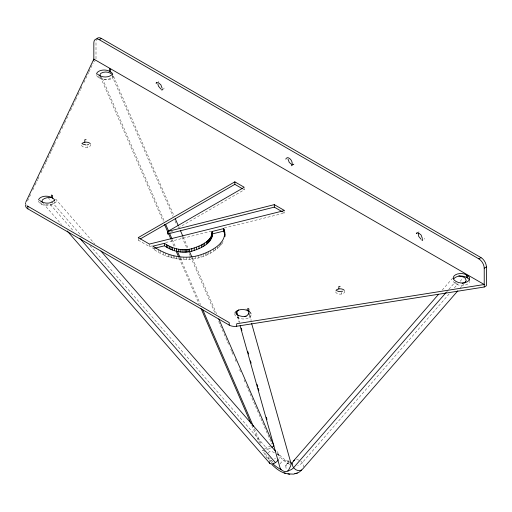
<?xml version="1.0" encoding="UTF-8"?>
<svg xmlns="http://www.w3.org/2000/svg" width="512" height="512" viewBox="0 0 512 512"><rect width="100%" height="100%" fill="white"/><g stroke="black" fill="none" stroke-linecap="round" stroke-linejoin="round"><path stroke-width="0.38" stroke-dasharray="2.56 1.92" d="M164.243 88.045L163.2 89.28M424.186 239.123L424.512 238.31M268.326 452.998C269.51 449.869 273.574 452.186 275.469 453.306M27.59 200.941L31.021 193.722M32.736 190.112L34.797 185.779M35.142 185.056L37.542 180.006M37.888 179.283L39.258 176.397M40.973 172.787L42.688 169.178M43.034 168.454L45.779 162.682M46.125 161.958L50.925 151.853M51.27 151.13L54.016 145.357M54.362 144.634L55.392 142.47M57.107 138.861L59.168 134.528M59.507 133.805L60.538 131.642M61.914 128.755L64.314 123.699M64.659 122.976L68.774 114.317M70.49 110.707L72.55 106.374M72.896 105.651L75.296 100.602M75.642 99.878L77.696 95.546M78.042 94.829L80.442 89.773M80.787 89.05L82.163 86.163M83.878 82.554L88.678 72.448M89.024 71.725L93.146 63.066M152.992 246.15L152.992 248.659C173.523 264.704 207.334 263.424 223.296 241.811M442.24 290.067L452.698 278.035M446.765 291.718L448.333 289.92M448.851 289.318L455.13 282.112M449.165 293.92L302.278 462.682L300.947 463.93L297.702 465.446M454.394 287.91L458.054 283.706M460.141 281.306L463.277 277.702M459.942 288.39L463.61 284.179M158.208 81.965L158.765 81.427M292.454 165.133L294.054 163.994L293.331 164.41M418.477 232.23L419.034 231.693M274.592 458.944L275.411 458.189M93.83 61.619L95.456 60.685M138.227 237.626L138.227 240.134L139.61 239.334M170.534 232.352L172.602 231.155M178.112 227.974L244.25 189.786L244.25 188.538M289.274 462.592L287.283 463.648L285.664 465.971L288.25 462.566C285.926 464.128 284.883 467.494 286.976 469.67M292.755 164.742L293.498 164.531M45.683 204.262C49.133 204.928 53.082 204.544 55.866 202.259L56.506 200.717L55.782 199.264L94.643 243.84M138.227 240.134L149.389 246.573L152.474 245.811M165.606 242.554L211.168 231.245M224.294 227.987L284.531 213.043L284.531 211.789M152.992 248.659L154.522 248.275M268.371 456.698L269.389 460.25L271.584 460.288M290.035 462.035L287.43 461.44L289.018 461.798C283.635 459.693 279.405 455.373 276.397 450.534M100.166 76.339C102.944 79.949 108.57 80.89 112.435 78.554L113.408 77.075L113.165 75.494L173.952 215.667M245.824 308.986L247.36 309.754M289.594 464.378L283.059 460.141L277.107 453.555M96.64 75.398A7.667 4.429 0 0 0 98.707 77.587L99.795 78.214A7.667 4.429 0 0 0 107.898 79.232A7.667 4.429 0 0 0 112.864 75.398M453.421 281.382A7.667 4.429 0 0 0 455.494 283.571L456.576 284.198A7.667 4.429 0 0 0 464.678 285.216A7.667 4.429 0 0 0 469.651 281.382M242.906 189.011L244.25 189.786M283.168 212.256L284.531 213.043M38.458 200.883A7.667 4.429 0 0 0 40.691 203.744L41.779 204.371A7.667 4.429 0 0 0 49.875 205.389A7.667 4.429 0 0 0 54.848 201.555M251.13 314.88A7.667 4.429 0 0 1 246.163 318.714A7.667 4.429 0 0 1 238.061 317.696L236.979 317.069A7.667 4.429 0 0 1 234.746 314.208M277.203 453.171L278.771 454.976M48.038 197.542L51.181 201.146M51.706 201.747L81.549 235.974M89.926 245.581L269.542 451.546M50.342 204.499L73.958 231.578M43.123 203.379L61.466 224.41M267.155 458.458L262.579 450.278A6.138 0.973 -23.5 0 0 263.853 450.515M183.181 236.947L187.955 247.955M192.41 258.227L216.557 313.824M111.955 75.603L173.082 216.416M174.982 220.794L176.563 224.442M181.952 236.845L187.014 248.518M189.235 253.626L190.182 255.814M190.502 256.544L215.206 313.453M218.688 321.478L227.238 341.178M227.558 341.907L229.139 345.555M230.726 349.203L231.674 351.392M231.994 352.122L233.574 355.77M235.155 359.418L236.109 361.606M239.59 369.632L240.544 371.821M244.026 379.846L244.979 382.035M246.56 385.683L271.898 444.051M102.33 78.426L164.403 221.427M172.326 239.667L175.808 247.693M180.243 257.901L200.512 304.595M254.355 428.627L261.325 444.678M100.486 77.075L163.187 221.363M171.142 239.674L174.323 246.995M179.098 257.984L199.098 304.051M251.782 425.421L259.405 442.97M249.792 315.149L251.29 320.493M249.446 315.738L250.733 320.301M238.042 316.691L239.539 322.022M237.491 316.55L239.226 322.688M456.576 282.95L456.576 284.198M455.494 282.323L455.494 283.571M341.446 292.365L341.446 294.035M238.061 316.442L238.061 317.696M222.214 241.677L222.214 243.552M220.838 242.79L220.838 245.293M219.219 245.082L219.219 246.963M217.408 246.656L217.408 248.531M215.411 247.526L215.411 250.029M213.254 248.947L213.254 251.456M210.298 250.675L210.298 253.178M208.659 251.533L208.659 254.035M206.963 252.346L206.963 254.854M205.395 253.037L205.395 255.546M203.776 253.696L203.776 256.198M201.018 254.669L201.018 257.171M198.138 255.501L198.138 258.01M195.302 256.147L195.302 258.656M192.371 256.646L192.371 259.149M189.568 256.966L189.568 259.469M186.707 257.139L186.707 259.642M183.84 257.152L183.84 259.654M180.998 256.998L180.998 259.501M178.874 256.774L178.874 259.277M176.787 256.461L176.787 258.963M174.739 256.058L174.739 258.566M173.235 255.712L173.235 258.214M171.77 255.315L171.77 257.818M169.984 254.765L169.984 257.267M168.262 254.15L168.262 256.659M165.645 253.082L165.645 255.584M163.155 251.898L163.155 254.406M160.218 250.349L160.218 252.851M158.33 249.901L158.33 251.782M154.63 247.11L154.63 249.613M149.389 244.07L149.389 246.573M99.795 76.96L99.795 78.214M98.707 76.333L98.707 77.587M96 58.803L96 41.587A7.667 4.429 60 0 1 96.186 40.07M87.379 146.522L87.379 147.354M41.779 203.117L41.779 204.371M40.691 202.496L40.691 203.744M344.704 291.11A4.602 2.656 0 0 1 340.154 294.144A4.602 2.656 0 0 1 335.597 291.11M90.643 144.429A4.602 2.656 0 0 1 86.086 147.462A4.602 2.656 0 0 1 81.53 144.429M280.224 463.878A6.138 5.67 -15.7 0 1 288.538 460.608M296.57 459.712A6.138 4.915 41 0 1 300.282 460.819M300.838 461.21A6.138 4.915 41 0 1 303.558 466.854M277.139 454.362A6.138 3.475 -41.1 0 1 279.027 458.566M269.178 462.067A6.138 3.475 -41.1 0 1 269.389 460.25M270.554 447.981A6.138 0.973 -23.5 0 1 266.24 449.83M264.589 448.717A6.138 0.973 -23.5 0 1 270.822 445.965M271.866 462.739A25.306 14.611 60 0 1 269.766 460.326M269.056 459.411A25.306 14.611 60 0 1 263.859 450.528M273.056 462.246A31.437 18.15 60 0 1 269.536 457.67"/><path stroke-width="0.77" d="M211.981 231.514C212.384 241.638 199.699 246.099 191.77 248.71C182.381 251.226 172.333 248.781 164.442 243.309L152.992 246.15C166.752 255.93 184.717 260.384 201.018 254.669C211.731 251.008 228.736 242.317 223.712 228.602L211.981 231.514C214.24 242.957 200.563 248.595 191.77 251.213C182.381 253.734 172.333 251.283 164.442 245.818L155.283 248.09M25.6 203.782L25.632 202.81M292.211 164.429C292.525 161.709 290.854 158.816 288.339 157.728M418.157 233.043L418.726 236.422L421.101 239.29M238.502 309.939L236.755 312.122L236.627 313.485L238.195 315.827M249.235 314.976L248.39 310.765M240.09 325.754L279.968 467.539A6.138 5.67 -15.7 0 0 288.096 471.053L290.669 465.901L291.347 463.155L291.059 462.298M162.074 89.299L161.754 90.112L162.477 89.696M285.85 159.162L286.176 158.349L287.622 157.51M422.342 239.565L422.022 240.378L422.739 239.962M464.659 282.976L466.227 280.64L465.235 278.189L463.802 277.101L458.829 275.782M25.875 202.042L93.83 59.117L484.23 284.512L236.672 323.744L236.672 326.253A7.667 4.429 0 0 1 229.216 325.114L27.846 208.851A7.667 4.429 0 0 1 25.875 204.55M248.806 313.453L247.053 315.635L244.922 316.646M438.579 294.278L293.459 460.998M446.24 292.32L293.6 467.693A25.306 14.611 60 0 1 288.39 470.586M457.85 290.797L302.931 468.723A6.138 4.915 41 0 1 294.221 468.429A6.138 4.915 41 0 1 294.675 460.141M54.381 200.282C50.65 204.41 43.597 203.821 39.552 200.403M156.595 82.682L156.038 83.213L157.485 82.381M291.328 165.779L292.608 164.826M416.864 232.947L416.307 233.478L417.754 232.646M464.032 282.938L465.709 281.773M93.83 60.371L93.83 42.835A7.667 4.429 60 0 1 99.251 39.706L101.421 38.458L480.979 257.587A7.667 4.429 60 0 1 486.4 266.982L486.4 285.766L484.23 287.014L236.672 326.253M111.354 75.232C107.149 78.01 101.133 77.421 97.402 74.074M167.776 231.437L244.25 187.283L234.835 181.85L138.227 237.626L149.389 244.07L284.531 210.541L274.298 204.634L167.776 231.437L167.776 233.939L274.298 207.136L282.483 211.859M140.294 238.938L234.835 184.352L242.234 188.621M167.776 233.939L169.152 233.146M99.251 39.706L478.81 258.842L480.979 257.587M484.23 287.014L484.23 268.237L486.4 266.982M297.402 473.005L293.562 474.125L288.013 473.875M87.379 144.851L88.576 144.538M342.637 291.219L338.854 291.533L336.672 290.72M211.981 234.016L223.712 231.104L223.712 228.602M462.112 283.36L463.392 283.078M246.163 316.211C242.566 316.96 238.662 316.115 235.84 313.728M86.086 139.642L84.794 139.75L84.794 142.253M340.154 286.33L338.854 286.432L338.854 288.941M86.086 144.954L82.611 144.038M52.698 197.779C49.248 197.114 45.299 197.498 42.515 199.782L41.875 201.325L42.355 202.291M271.968 464.602C275.827 468.397 280.269 472.115 285.67 473.338M284.077 472.979L289.779 474.272M158.208 82.592L160.845 84.781L162.144 88.269M291.891 164.614L289.248 162.426L287.955 158.938M418.47 232.858L421.114 235.046L422.406 238.534M466.336 274.81L467.424 275.437A7.667 4.429 0 0 1 467.424 281.696A7.667 4.429 0 0 1 456.576 281.696L455.494 281.069A7.667 4.429 0 0 1 455.494 274.81A7.667 4.429 0 0 1 466.336 274.81L466.336 277.312L467.424 277.939A7.667 4.429 0 0 1 469.491 280.128M96.486 74.138A7.667 4.429 0 0 1 101.453 70.31A7.667 4.429 0 0 1 109.555 71.328L110.637 71.949A7.667 4.429 0 0 1 112.71 74.144M38.573 199.814A7.667 4.429 0 0 1 43.834 196.39A7.667 4.429 0 0 1 51.539 197.485L52.621 198.112A7.667 4.429 0 0 1 54.694 200.301M234.854 313.139A7.667 4.429 0 0 1 240.115 309.715A7.667 4.429 0 0 1 247.821 310.81L248.909 311.437A7.667 4.429 0 0 1 250.976 313.626M26.982 205.754L229.216 322.611L229.216 325.114M160.832 89.024L158.458 86.157L157.818 83.808M287.693 470.675L288.096 471.053M112.627 74.976C109.85 71.725 104.512 71.11 100.896 73.286L99.93 74.758L100.166 76.339M100.947 251.072L275.629 451.366M79.731 238.195L275.456 462.637M67.232 231.014L269.862 463.379M223.712 231.104L224.659 233.741L224.87 236.448L224.87 233.946M175.226 218.598L178.406 225.939M180.32 230.342L182.861 236.211M189.229 250.893L191.776 256.762M218.784 318.944L273.754 445.491A6.138 0.973 -23.5 0 1 271.802 447.309M165.67 224.346L168.838 231.642M169.472 233.101L172.006 238.938M177.389 251.334L179.923 257.171M202.726 309.702L253.402 426.438M164.454 224.288L170.822 238.938M176.23 251.392L178.458 256.518M201.005 308.435L250.835 423.226M251.59 323.341L291.194 464.051M236.755 312.122L237.395 314.406M241.254 328.115L241.901 330.4M247.898 351.718L248.544 354.003M250.47 360.858L251.117 363.136M257.12 384.461L257.76 386.746M258.189 388.269L258.829 390.547M266.336 417.203L266.976 419.482M467.424 275.437L467.424 277.939M274.298 204.634L274.298 207.136M248.909 311.437L248.909 308.928L247.821 308.307L247.821 310.81M234.835 181.85L234.835 184.352M224.813 232.141L224.813 234.65M224.659 231.232L224.659 233.741M224.416 230.33L224.416 232.832M224.109 229.459L224.109 231.962M212.192 232.698L212.154 236.39M211.891 235.059L211.891 237.568M211.411 236.218L211.411 238.72M210.688 237.44L210.688 239.942M209.766 238.63L209.766 241.133M208.678 239.776L208.678 242.285M207.77 240.614L207.77 243.117M206.784 241.427L206.784 243.93M204.646 242.976L204.646 245.485M203.04 244L203.04 246.502M201.357 244.973L201.357 247.475M199.027 246.163L199.027 248.666M196.544 247.226L196.544 249.728M194.227 248.032L194.227 250.541M191.77 248.71L191.77 251.213M189.248 249.216L189.248 251.725M187.917 249.414L187.917 251.917M186.566 249.562L186.566 252.064M185.28 249.651L185.28 252.154M183.981 249.69L183.981 252.192M182.08 249.645L182.08 252.154M180.192 249.491L180.192 252M178.342 249.235L178.342 251.738M176.55 248.87L176.55 251.373M174.426 248.275L174.426 250.778M172.435 247.546L172.435 250.048M170.995 246.918L170.995 249.421M169.606 246.24L169.606 248.742M167.834 245.286L167.834 247.789M166.682 244.634L166.682 247.136M164.442 243.309L164.442 245.818M110.637 71.949L110.637 69.446L109.555 68.819L109.555 71.328M52.621 198.112L52.621 195.603L51.539 194.982L51.539 197.485M27.846 206.349L27.846 208.851M453.728 278.893A7.667 4.429 0 0 1 466.336 277.312M335.968 290.381A4.602 2.656 0 0 1 340.154 288.832A4.602 2.656 0 0 1 344.339 290.387M81.901 143.699A4.602 2.656 0 0 1 86.086 142.15A4.602 2.656 0 0 1 90.272 143.699M478.81 258.842A7.667 4.429 60 0 1 484.23 268.237M96.723 38.874A7.667 4.429 60 0 1 101.421 38.458M281.069 469.453A25.306 14.611 60 0 1 272.966 463.853M301.542 470.054A31.437 18.15 60 0 1 294.886 473.677M278.419 459.686A6.138 3.475 -41.1 0 1 272.947 463.795A6.138 3.475 -41.1 0 1 269.178 462.067"/></g></svg>
